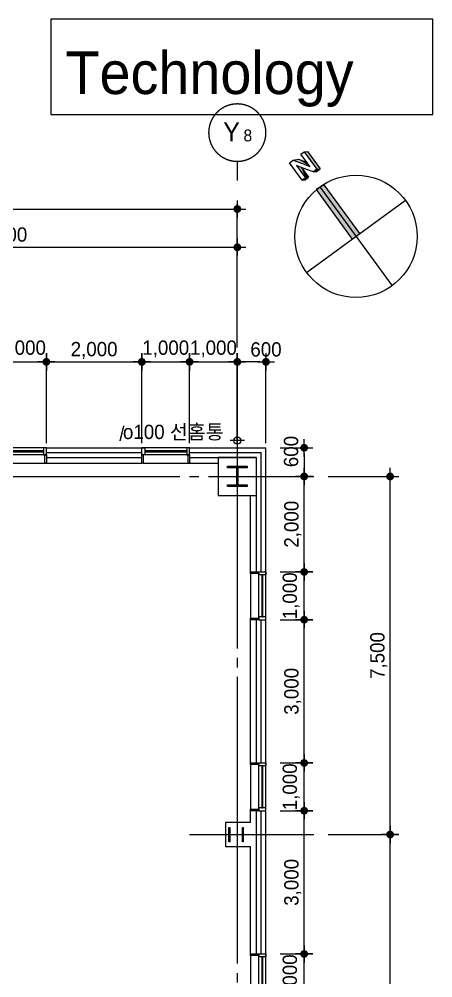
# Model space of a CAD drawing. Extents: x 14074245 to 14153635, y -1806033 to -1750552.
# Drawn here: x 14144970 to 14153635, y -1770629 to -1750552 of the extents above; entities that cross this region are included whole.
import ezdxf
from ezdxf.enums import TextEntityAlignment as Align

# ---------------------------------------------------------------- set-up
doc = ezdxf.new("R2010")
doc.units = 0
doc.header["$LTSCALE"] = 100
doc.header["$MEASUREMENT"] = 0
doc.header["$PDSIZE"] = -10
doc.linetypes.add('CEN', pattern=[66, 60, -2, 2, -2])
doc.layers.get('0').update_dxf_attribs({"linetype": 'CONTINUOUS'})
doc.layers.get('Defpoints').update_dxf_attribs({"linetype": 'CONTINUOUS'})
for name, color, linetype in [('0-내벽고정식', 7, 'CONTINUOUS'), ('8', 8, 'CONTINUOUS'), ('AXIS', 7, 'CEN'), ('CEN', 1, 'CEN'), ('COL', 2, 'CONTINUOUS'), ('col2', 3, 'CONTINUOUS'), ('DIM', 7, 'CONTINUOUS'), ('SY2', 7, 'CONTINUOUS'), ('TEXT1', 7, 'CONTINUOUS'), ('WALL-1', 7, 'CONTINUOUS'), ('WALL-UNKNOWN', 3, 'CONTINUOUS'), ('WID', 4, 'CONTINUOUS'), ('우수드레인', 8, 'CONTINUOUS')]:
    doc.layers.add(name, color=color, linetype=linetype)
doc.styles.add('HY울를도M', font='HYWULM.TTF')
doc.styles.add('굴림', font='H2HDRM.TTF')
doc.styles.add('돋음', font='Dotum.ttf', dxfattribs={"height": 3})
doc.dimstyles.new('DIM100', dxfattribs={"dimtxt": 300, "dimasz": 120, "dimexe": 1, "dimexo": 100, "dimgap": 60, "dimtad": 1, "dimdec": 4, "dimzin": 0, "dimdsep": 46, "dimlunit": 6, "dimtxsty": '굴림', "dimblk": 'DOTT', "dimcen": 0.09, "dimadec": 0, "dimazin": 0, "dimtfac": 1, "dimtdec": 4, "dimtofl": 0, "dimtmove": 2, "dimatfit": 2, "dimldrblk": 'DOTT', "dimfxl": 1, "dimtolj": 1, "dimtzin": 0, "dimarcsym": 0})
doc.dimstyles.new('DIM50', dxfattribs={"dimscale": 50, "dimtxt": 3, "dimasz": 1.2, "dimexe": 1, "dimexo": 1, "dimgap": 0.6, "dimtad": 1, "dimdec": 4, "dimzin": 0, "dimdsep": 46, "dimlunit": 6, "dimtxsty": '굴림', "dimblk": 'DOTT', "dimcen": 0.09, "dimadec": 0, "dimazin": 0, "dimtfac": 1, "dimtdec": 4, "dimtofl": 0, "dimtmove": 2, "dimatfit": 2, "dimldrblk": 'DOTT', "dimfxl": 1, "dimtolj": 1, "dimtzin": 0, "dimarcsym": 0})

# ---------------------------------------------------------------- blocks, each defined once
blk = doc.blocks.new('DOTT')
for p, q in [((-1.5, 0), (1.5, 0)), ((0, 1.5), (0, -1.5))]:
    blk.add_line(p, q)
at = {"color": 6, "const_width": 0.68}
blk.add_lwpolyline([(-0.34, 0, 1), (0.34, 0, 1)], format="xyb", close=True, dxfattribs=at)
blk = doc.blocks.new('*D22')
at = {"layer": 'Defpoints', "color": 0, "lineweight": -3}
for p in [(14149540, -1754529), (14089540, -1757729), (14149540, -1757729)]:
    blk.add_point(p, dxfattribs=at)
at = {"layer": 'DIM', "color": 7, "lineweight": -2}
for p, q in [((14089540, -1757429), (14089540, -1754429)), ((14149540, -1757429), (14149540, -1754429)), ((14089660, -1754529), (14149420, -1754529))]:
    blk.add_line(p, q, dxfattribs=at)
at = {"layer": 'DIM', "color": 7, "lineweight": -2, "xscale": 120, "yscale": 120, "zscale": 120, "rotation": 180}
blk.add_blockref('DOTT', (14089540, -1754529), dxfattribs=at)
at = {"layer": 'DIM', "color": 7, "lineweight": -2, "xscale": 120, "yscale": 120, "zscale": 120}
blk.add_blockref('DOTT', (14149540, -1754529), dxfattribs=at)
at = {"layer": 'DIM', "color": 3, "insert": (14119540, -1754290), "char_height": 300, "attachment_point": 5, "style": '굴림'}
blk.add_mtext('\\A1;60,000', dxfattribs=at)
blk = doc.blocks.new('*D26')
at = {"layer": 'Defpoints', "color": 0, "lineweight": -3}
for p in [(14149540, -1755329), (14139540, -1757729), (14149540, -1757729)]:
    blk.add_point(p, dxfattribs=at)
at = {"layer": 'DIM', "color": 7, "lineweight": -2}
for p, q in [((14139540, -1757429), (14139540, -1755229)), ((14149540, -1757429), (14149540, -1755229)), ((14139660, -1755329), (14149420, -1755329))]:
    blk.add_line(p, q, dxfattribs=at)
at = {"layer": 'DIM', "color": 7, "lineweight": -2, "xscale": 120, "yscale": 120, "zscale": 120, "rotation": 180}
blk.add_blockref('DOTT', (14139540, -1755329), dxfattribs=at)
at = {"layer": 'DIM', "color": 7, "lineweight": -2, "xscale": 120, "yscale": 120, "zscale": 120}
blk.add_blockref('DOTT', (14149540, -1755329), dxfattribs=at)
at = {"layer": 'DIM', "color": 3, "insert": (14144540, -1755090), "char_height": 300, "attachment_point": 5, "style": '굴림'}
blk.add_mtext('\\A1;10,000', dxfattribs=at)
blk = doc.blocks.new('*D36')
at = {"layer": 'Defpoints', "color": 0, "lineweight": -3}
for p in [(14151140, -1760129), (14152740, -1760129), (14151140, -1767629)]:
    blk.add_point(p, dxfattribs=at)
at = {"layer": 'DIM', "color": 7, "lineweight": -2}
for p, q in [((14151440, -1760129), (14152840, -1760129)), ((14152740, -1767509), (14152740, -1760249)), ((14151440, -1767629), (14152840, -1767629))]:
    blk.add_line(p, q, dxfattribs=at)
at = {"layer": 'DIM', "color": 7, "lineweight": -2, "xscale": 120, "yscale": 120, "zscale": 120}
for p, rotation in [((14152740, -1760129), 90), ((14152740, -1767629), 270)]:
    blk.add_blockref('DOTT', p, dxfattribs=dict(at, rotation=rotation))
at = {"layer": 'DIM', "color": 3, "insert": (14152501, -1763879), "char_height": 300, "attachment_point": 5, "rotation": 90, "style": '굴림'}
blk.add_mtext('\\A1;7,500', dxfattribs=at)
blk = doc.blocks.new('*D39')
at = {"layer": 'Defpoints', "color": 0, "lineweight": -3}
for p in [(14151140, -1767629), (14152740, -1767629), (14151140, -1775129)]:
    blk.add_point(p, dxfattribs=at)
at = {"layer": 'DIM', "color": 7, "lineweight": -2}
for p, q in [((14151440, -1767629), (14152840, -1767629)), ((14152740, -1775009), (14152740, -1767749)), ((14151440, -1775129), (14152840, -1775129))]:
    blk.add_line(p, q, dxfattribs=at)
at = {"layer": 'DIM', "color": 7, "lineweight": -2, "xscale": 120, "yscale": 120, "zscale": 120}
for p, rotation in [((14152740, -1767629), 90), ((14152740, -1775129), 270)]:
    blk.add_blockref('DOTT', p, dxfattribs=dict(at, rotation=rotation))
at = {"layer": 'DIM', "color": 3, "insert": (14152501, -1771379), "char_height": 300, "attachment_point": 5, "rotation": 90, "style": '굴림'}
blk.add_mtext('\\A1;7,500', dxfattribs=at)
blk = doc.blocks.new('aw-1000-325')
at = {"layer": 'WID', "color": 8}
for p, q in [((970, 325), (0, 325)), ((0, 150), (1000, 150)), ((0, 0), (1000, 0))]:
    blk.add_line(p, q, dxfattribs=at)
at = {"layer": 'WID'}
for points in [[(0, 325), (30, 325), (30, 150), (0, 150)], [(970, 325), (1000, 325), (1000, 150), (970, 150)], [(60, 150), (0, 150), (0, 0), (60, 0)], [(60, 63), (940, 63), (940, 87), (60, 87)], [(940, 150), (1000, 150), (1000, 0), (940, 0)]]:
    blk.add_lwpolyline(points, close=True, dxfattribs=at)
blk = doc.blocks.new('*D96')
at = {"layer": 'Defpoints', "color": 0, "lineweight": -3, "ltscale": 3}
for p in [(14145540, -1757729), (14144540, -1759529), (14145540, -1759529)]:
    blk.add_point(p, dxfattribs=at)
at = {"layer": 'DIM', "color": 7, "lineweight": -2, "ltscale": 3}
for p, q in [((14144540, -1759429), (14144540, -1757728)), ((14144660, -1757729), (14145420, -1757729)), ((14145540, -1759429), (14145540, -1757728))]:
    blk.add_line(p, q, dxfattribs=at)
at = {"layer": 'DIM', "color": 7, "lineweight": -2, "ltscale": 3, "xscale": 120, "yscale": 120, "zscale": 120, "rotation": 180}
blk.add_blockref('DOTT', (14144540, -1757729), dxfattribs=at)
at = {"layer": 'DIM', "color": 7, "lineweight": -2, "ltscale": 3, "xscale": 120, "yscale": 120, "zscale": 120}
blk.add_blockref('DOTT', (14145540, -1757729), dxfattribs=at)
at = {"layer": 'DIM', "color": 3, "ltscale": 3, "insert": (14145040, -1757459), "char_height": 300, "attachment_point": 5, "style": '굴림'}
blk.add_mtext('\\A1;1,000', dxfattribs=at)
blk = doc.blocks.new('*D97')
at = {"layer": 'Defpoints', "color": 0, "lineweight": -3, "ltscale": 3}
for p in [(14147540, -1757729), (14145540, -1759529), (14147540, -1759529)]:
    blk.add_point(p, dxfattribs=at)
at = {"layer": 'DIM', "color": 7, "lineweight": -2, "ltscale": 3}
for p, q in [((14145540, -1759429), (14145540, -1757728)), ((14145660, -1757729), (14147420, -1757729)), ((14147540, -1759429), (14147540, -1757728))]:
    blk.add_line(p, q, dxfattribs=at)
at = {"layer": 'DIM', "color": 7, "lineweight": -2, "ltscale": 3, "xscale": 120, "yscale": 120, "zscale": 120, "rotation": 180}
blk.add_blockref('DOTT', (14145540, -1757729), dxfattribs=at)
at = {"layer": 'DIM', "color": 7, "lineweight": -2, "ltscale": 3, "xscale": 120, "yscale": 120, "zscale": 120}
blk.add_blockref('DOTT', (14147540, -1757729), dxfattribs=at)
at = {"layer": 'DIM', "color": 3, "ltscale": 3, "insert": (14146540, -1757490), "char_height": 300, "attachment_point": 5, "style": '굴림'}
blk.add_mtext('\\A1;2,000', dxfattribs=at)
blk = doc.blocks.new('*D99')
at = {"layer": 'Defpoints', "color": 0, "lineweight": -3, "ltscale": 3}
for p in [(14148540, -1757729), (14147540, -1759529), (14148540, -1759529)]:
    blk.add_point(p, dxfattribs=at)
at = {"layer": 'DIM', "color": 7, "lineweight": -2, "ltscale": 3}
for p, q in [((14147540, -1759429), (14147540, -1757728)), ((14147660, -1757729), (14148420, -1757729)), ((14148540, -1759429), (14148540, -1757728))]:
    blk.add_line(p, q, dxfattribs=at)
at = {"layer": 'DIM', "color": 7, "lineweight": -2, "ltscale": 3, "xscale": 120, "yscale": 120, "zscale": 120, "rotation": 180}
blk.add_blockref('DOTT', (14147540, -1757729), dxfattribs=at)
at = {"layer": 'DIM', "color": 7, "lineweight": -2, "ltscale": 3, "xscale": 120, "yscale": 120, "zscale": 120}
blk.add_blockref('DOTT', (14148540, -1757729), dxfattribs=at)
at = {"layer": 'DIM', "color": 3, "ltscale": 3, "insert": (14148040, -1757459), "char_height": 300, "attachment_point": 5, "style": '굴림'}
blk.add_mtext('\\A1;1,000', dxfattribs=at)
blk = doc.blocks.new('*D101')
at = {"layer": 'Defpoints', "color": 0, "lineweight": -3, "ltscale": 3}
for p in [(14149540, -1757729), (14148540, -1759529), (14149540, -1759529)]:
    blk.add_point(p, dxfattribs=at)
at = {"layer": 'DIM', "color": 7, "lineweight": -2, "ltscale": 3}
for p, q in [((14148540, -1759429), (14148540, -1757728)), ((14148660, -1757729), (14149420, -1757729)), ((14149540, -1759429), (14149540, -1757728))]:
    blk.add_line(p, q, dxfattribs=at)
at = {"layer": 'DIM', "color": 7, "lineweight": -2, "ltscale": 3, "xscale": 120, "yscale": 120, "zscale": 120, "rotation": 180}
blk.add_blockref('DOTT', (14148540, -1757729), dxfattribs=at)
at = {"layer": 'DIM', "color": 7, "lineweight": -2, "ltscale": 3, "xscale": 120, "yscale": 120, "zscale": 120}
blk.add_blockref('DOTT', (14149540, -1757729), dxfattribs=at)
at = {"layer": 'DIM', "color": 3, "ltscale": 3, "insert": (14149040, -1757459), "char_height": 300, "attachment_point": 5, "style": '굴림'}
blk.add_mtext('\\A1;1,000', dxfattribs=at)
blk = doc.blocks.new('*D102')
at = {"layer": 'Defpoints', "color": 0, "lineweight": -3, "ltscale": 3}
for p in [(14149540, -1757729), (14149540, -1759529), (14150140, -1759529)]:
    blk.add_point(p, dxfattribs=at)
at = {"layer": 'DIM', "color": 7, "lineweight": -2, "ltscale": 3}
for p, q in [((14149540, -1759429), (14149540, -1757728)), ((14150020, -1757729), (14149660, -1757729)), ((14150140, -1759429), (14150140, -1757728))]:
    blk.add_line(p, q, dxfattribs=at)
at = {"layer": 'DIM', "color": 7, "lineweight": -2, "ltscale": 3, "xscale": 120, "yscale": 120, "zscale": 120, "rotation": 180}
blk.add_blockref('DOTT', (14149540, -1757729), dxfattribs=at)
at = {"layer": 'DIM', "color": 7, "lineweight": -2, "ltscale": 3, "xscale": 120, "yscale": 120, "zscale": 120}
blk.add_blockref('DOTT', (14150140, -1757729), dxfattribs=at)
at = {"layer": 'DIM', "color": 3, "ltscale": 3, "insert": (14150140, -1757470), "char_height": 300, "attachment_point": 5, "style": '굴림'}
blk.add_mtext('\\A1;600', dxfattribs=at)
blk = doc.blocks.new('*D118')
at = {"layer": 'Defpoints', "color": 0, "lineweight": -3}
for p in [(14150140, -1759529), (14150140, -1760129), (14150940, -1760129)]:
    blk.add_point(p, dxfattribs=at)
at = {"layer": 'DIM', "color": 7, "lineweight": -2}
for p, q in [((14150440, -1759529), (14151040, -1759529)), ((14150940, -1759649), (14150940, -1760009)), ((14150440, -1760129), (14151040, -1760129))]:
    blk.add_line(p, q, dxfattribs=at)
at = {"layer": 'DIM', "color": 7, "lineweight": -2, "xscale": 120, "yscale": 120, "zscale": 120}
for p, rotation in [((14150940, -1759529), 90), ((14150940, -1760129), 270)]:
    blk.add_blockref('DOTT', p, dxfattribs=dict(at, rotation=rotation))
at = {"layer": 'DIM', "color": 3, "insert": (14150667, -1759607), "char_height": 300, "attachment_point": 5, "rotation": 90, "style": '굴림'}
blk.add_mtext('\\A1;600', dxfattribs=at)
blk = doc.blocks.new('*D119')
at = {"layer": 'Defpoints', "color": 0, "lineweight": -3}
for p in [(14150140, -1762129), (14150940, -1762129), (14150140, -1763129)]:
    blk.add_point(p, dxfattribs=at)
at = {"layer": 'DIM', "color": 7, "lineweight": -2}
for p, q in [((14150440, -1762129), (14151040, -1762129)), ((14150940, -1763009), (14150940, -1762249)), ((14150440, -1763129), (14151040, -1763129))]:
    blk.add_line(p, q, dxfattribs=at)
at = {"layer": 'DIM', "color": 7, "lineweight": -2, "xscale": 120, "yscale": 120, "zscale": 120}
for p, rotation in [((14150940, -1762129), 90), ((14150940, -1763129), 270)]:
    blk.add_blockref('DOTT', p, dxfattribs=dict(at, rotation=rotation))
at = {"layer": 'DIM', "color": 3, "insert": (14150667, -1762629), "char_height": 300, "attachment_point": 5, "rotation": 90, "style": '굴림'}
blk.add_mtext('\\A1;1,000', dxfattribs=at)
blk = doc.blocks.new('*D120')
at = {"layer": 'Defpoints', "color": 0, "lineweight": -3}
for p in [(14150140, -1763129), (14150940, -1763129), (14150140, -1766129)]:
    blk.add_point(p, dxfattribs=at)
at = {"layer": 'DIM', "color": 7, "lineweight": -2}
for p, q in [((14150440, -1763129), (14151040, -1763129)), ((14150940, -1766009), (14150940, -1763249)), ((14150440, -1766129), (14151040, -1766129))]:
    blk.add_line(p, q, dxfattribs=at)
at = {"layer": 'DIM', "color": 7, "lineweight": -2, "xscale": 120, "yscale": 120, "zscale": 120}
for p, rotation in [((14150940, -1763129), 90), ((14150940, -1766129), 270)]:
    blk.add_blockref('DOTT', p, dxfattribs=dict(at, rotation=rotation))
at = {"layer": 'DIM', "color": 3, "insert": (14150700, -1764629), "char_height": 300, "attachment_point": 5, "rotation": 90, "style": '굴림'}
blk.add_mtext('\\A1;3,000', dxfattribs=at)
blk = doc.blocks.new('*D121')
at = {"layer": 'Defpoints', "color": 0, "lineweight": -3}
for p in [(14150140, -1766129), (14150940, -1766129), (14150140, -1767129)]:
    blk.add_point(p, dxfattribs=at)
at = {"layer": 'DIM', "color": 7, "lineweight": -2}
for p, q in [((14150440, -1766129), (14151040, -1766129)), ((14150940, -1767009), (14150940, -1766249)), ((14150440, -1767129), (14151040, -1767129))]:
    blk.add_line(p, q, dxfattribs=at)
at = {"layer": 'DIM', "color": 7, "lineweight": -2, "xscale": 120, "yscale": 120, "zscale": 120}
for p, rotation in [((14150940, -1766129), 90), ((14150940, -1767129), 270)]:
    blk.add_blockref('DOTT', p, dxfattribs=dict(at, rotation=rotation))
at = {"layer": 'DIM', "color": 3, "insert": (14150667, -1766629), "char_height": 300, "attachment_point": 5, "rotation": 90, "style": '굴림'}
blk.add_mtext('\\A1;1,000', dxfattribs=at)
blk = doc.blocks.new('*D122')
at = {"layer": 'Defpoints', "color": 0, "lineweight": -3}
for p in [(14150140, -1767129), (14150940, -1767129), (14150140, -1770129)]:
    blk.add_point(p, dxfattribs=at)
at = {"layer": 'DIM', "color": 7, "lineweight": -2}
for p, q in [((14150440, -1767129), (14151040, -1767129)), ((14150940, -1770009), (14150940, -1767249)), ((14150440, -1770129), (14151040, -1770129))]:
    blk.add_line(p, q, dxfattribs=at)
at = {"layer": 'DIM', "color": 7, "lineweight": -2, "xscale": 120, "yscale": 120, "zscale": 120}
for p, rotation in [((14150940, -1767129), 90), ((14150940, -1770129), 270)]:
    blk.add_blockref('DOTT', p, dxfattribs=dict(at, rotation=rotation))
at = {"layer": 'DIM', "color": 3, "insert": (14150700, -1768629), "char_height": 300, "attachment_point": 5, "rotation": 90, "style": '굴림'}
blk.add_mtext('\\A1;3,000', dxfattribs=at)
blk = doc.blocks.new('*D123')
at = {"layer": 'Defpoints', "color": 0, "lineweight": -3}
for p in [(14150140, -1770129), (14150940, -1770129), (14150140, -1771129)]:
    blk.add_point(p, dxfattribs=at)
at = {"layer": 'DIM', "color": 7, "lineweight": -2}
for p, q in [((14150440, -1770129), (14151040, -1770129)), ((14150940, -1771009), (14150940, -1770249)), ((14150440, -1771129), (14151040, -1771129))]:
    blk.add_line(p, q, dxfattribs=at)
at = {"layer": 'DIM', "color": 7, "lineweight": -2, "xscale": 120, "yscale": 120, "zscale": 120}
for p, rotation in [((14150940, -1770129), 90), ((14150940, -1771129), 270)]:
    blk.add_blockref('DOTT', p, dxfattribs=dict(at, rotation=rotation))
at = {"layer": 'DIM', "color": 3, "insert": (14150667, -1770629), "char_height": 300, "attachment_point": 5, "rotation": 90, "style": '굴림'}
blk.add_mtext('\\A1;1,000', dxfattribs=at)
blk = doc.blocks.new('*D136')
at = {"layer": 'Defpoints', "color": 0, "lineweight": -3}
for p in [(14150140, -1760129), (14150940, -1760129), (14150140, -1762129)]:
    blk.add_point(p, dxfattribs=at)
at = {"layer": 'DIM', "color": 7, "lineweight": -2}
for p, q in [((14150440, -1760129), (14151040, -1760129)), ((14150940, -1762009), (14150940, -1760249)), ((14150440, -1762129), (14151040, -1762129))]:
    blk.add_line(p, q, dxfattribs=at)
at = {"layer": 'DIM', "color": 7, "lineweight": -2, "xscale": 120, "yscale": 120, "zscale": 120}
for p, rotation in [((14150940, -1760129), 90), ((14150940, -1762129), 270)]:
    blk.add_blockref('DOTT', p, dxfattribs=dict(at, rotation=rotation))
at = {"layer": 'DIM', "color": 3, "insert": (14150700, -1761129), "char_height": 300, "attachment_point": 5, "rotation": 90, "style": '굴림'}
blk.add_mtext('\\A1;2,000', dxfattribs=at)
blk = doc.blocks.new('방위-1')
at = {"layer": 'SY2'}
blk.add_hatch(color=256, dxfattribs=at).paths.add_polyline_path([(1079, 670), (978, 834), (-57, 78), (57, -78)])
for p, q in [((1177, 1129), (1358, 1261)), ((1177, 1129), (1358, 1261)), ((1483, 1247), (1355, 1153)), ((1483, 1247), (1355, 1153)), ((1358, 1261), (1541, 1395)), ((1358, 1261), (1541, 1395)), ((1417, 1069), (1483, 1247)), ((1417, 1069), (1483, 1247)), ((1597, 1318), (1530, 1142)), ((1597, 1318), (1530, 1142)), ((1541, 1395), (1597, 1318)), ((1541, 1395), (1597, 1318)), ((1597, 1318), (1613, 1204)), ((1597, 1318), (1613, 1204)), ((-756, 1034), (756, -1034)), ((1228, 1060), (1177, 1129)), ((1177, 1129), (1186, 1064)), ((1228, 1060), (1177, 1129)), ((1177, 1129), (1186, 1064)), ((1186, 1064), (1236, 995)), ((1186, 1064), (1236, 995)), ((1355, 1153), (1228, 1060)), ((1355, 1153), (1228, 1060)), ((1228, 1060), (1236, 995)), ((1228, 1060), (1236, 995)), ((1447, 1149), (1236, 995)), ((1447, 1149), (1236, 995)), ((1350, 893), (1417, 1069)), ((1350, 893), (1417, 1069)), ((1777, 1019), (1413, 753)), ((1777, 1019), (1413, 753)), ((1530, 1142), (1462, 966)), ((1530, 1142), (1462, 966)), ((1462, 966), (1590, 1059)), ((1462, 966), (1590, 1059)), ((1613, 1204), (1544, 1026)), ((1613, 1204), (1544, 1026)), ((1768, 1084), (1588, 952)), ((1768, 1084), (1588, 952)), ((1590, 1059), (1718, 1153)), ((1590, 1059), (1718, 1153)), ((1718, 1153), (1768, 1084)), ((1718, 1153), (1768, 1084)), ((1768, 1084), (1777, 1019)), ((1768, 1084), (1777, 1019)), ((1405, 818), (1350, 893)), ((1350, 893), (1359, 828)), ((1405, 818), (1350, 893)), ((1350, 893), (1359, 828)), ((1359, 828), (1413, 753)), ((1359, 828), (1413, 753)), ((1588, 952), (1405, 818)), ((1588, 952), (1405, 818)), ((1405, 818), (1413, 753)), ((1405, 818), (1413, 753)), ((1034, 756), (-1034, -756))]:
    blk.add_line(p, q, dxfattribs=at)
blk.add_lwpolyline([(-57, 78), (57, -78), (1079, 670), (978, 834)], close=True, dxfattribs=at)
blk.add_circle((0, 0), 1281, dxfattribs=at)
for points in [[(1483, 1247), (1447, 1149), (1228, 1060)], [(1483, 1247), (1447, 1149), (1228, 1060)], [(1597, 1318), (1613, 1204), (1462, 966)], [(1597, 1318), (1613, 1204), (1462, 966)], [(1177, 1129), (1228, 1060), (1186, 1064)], [(1177, 1129), (1228, 1060), (1186, 1064)], [(1186, 1064), (1236, 995), (1228, 1060)], [(1186, 1064), (1236, 995), (1228, 1060)], [(1447, 1149), (1228, 1060), (1236, 995)], [(1447, 1149), (1228, 1060), (1236, 995)], [(1413, 753), (1405, 818), (1768, 1084)], [(1413, 753), (1405, 818), (1768, 1084)], [(1768, 1084), (1777, 1019), (1413, 753)], [(1768, 1084), (1777, 1019), (1413, 753)], [(1613, 1204), (1544, 1026), (1462, 966)], [(1613, 1204), (1544, 1026), (1462, 966)], [(1350, 893), (1405, 818), (1359, 828)], [(1350, 893), (1405, 818), (1359, 828)], [(1405, 818), (1413, 753), (1359, 828)], [(1405, 818), (1413, 753), (1359, 828)]]:
    blk.add_solid(points, dxfattribs=at)
blk = doc.blocks.new('BOMBOM_S')
at = {"color": 7}
blk.add_line((0, 0.4), (0, 0), dxfattribs=at)
blk.add_lwpolyline([(-0.6, 1, 1), (0.6, 1, 1), (-0.6, 1, 1)], format="xyb", dxfattribs=at)
at = {"color": 1, "style": '돋음'}
for tag, p, height in [('X', (-0.295, 0.816), 0.4), ('N', (0.129, 0.816), 0.25)]:
    blk.add_attdef(tag, p, '', height=height, dxfattribs=at)

msp = doc.modelspace()

# ---------------------------------------------------------------- linework, layer by layer
at = {"layer": '0-내벽고정식'}
for p, q in [((14145539.53432, -1759853.57588), (14147539.53432, -1759853.57588)), ((14148539.53432, -1759853.57588), (14149139.53432, -1759853.57588)), ((14149814.53432, -1762128.57588), (14149814.53432, -1760528.57588)), ((14149814.53432, -1766128.57588), (14149814.53432, -1763128.57588)), ((14149814.53432, -1767378.57588), (14149814.53432, -1767128.57588)), ((14149814.53432, -1770128.57588), (14149814.53432, -1767878.57588))]:
    msp.add_line(p, q, dxfattribs=at)
msp.add_lwpolyline([(14149814.53432, -1767378.57588), (14149289.53432, -1767378.57588), (14149289.53432, -1767878.57588), (14149814.53432, -1767878.57588)], dxfattribs=at)
at = {"layer": '8', "ltscale": 3}
msp.add_lwpolyline([(14145634.95656, -1752546.6152), (14153634.95655, -1752546.6152), (14153634.95655, -1750552.37395), (14145634.95656, -1750552.37395)], close=True, dxfattribs=at)
at = {"layer": 'CEN', "linetype": 'CEN'}
for p, q in [((14149539.53432, -1757728.57588), (14149539.53432, -1797628.57588)), ((14076336.53432, -1760128.57588), (14151139.53432, -1760128.57588)), ((14148539.53432, -1767628.57588), (14151139.53432, -1767628.57588))]:
    msp.add_line(p, q, dxfattribs=at)
at = {"layer": 'COL'}
msp.add_lwpolyline([(14149939.53432, -1760528.57588), (14149939.53432, -1759728.57588), (14149139.53432, -1759728.57588), (14149139.53432, -1760528.57588)], close=True, dxfattribs=at)
at = {"layer": 'col2'}
for points in [[(14149336.03432, -1760342.57588), (14149336.03432, -1760307.57588), (14149529.53432, -1760307.57588), (14149529.53432, -1759949.57588), (14149336.03432, -1759949.57588), (14149336.03432, -1759914.57588), (14149743.03432, -1759914.57588), (14149743.03432, -1759949.57588), (14149549.53432, -1759949.57588), (14149549.53432, -1760307.57588), (14149743.03432, -1760307.57588), (14149743.03432, -1760342.57588)], [(14149364.53432, -1767478.57588), (14149379.53432, -1767478.57588), (14149379.53432, -1767623.57588), (14149649.53432, -1767623.57588), (14149649.53432, -1767478.57588), (14149664.53432, -1767478.57588), (14149664.53432, -1767778.57588), (14149649.53432, -1767778.57588), (14149649.53432, -1767633.57588), (14149379.53432, -1767633.57588), (14149379.53432, -1767778.57588), (14149364.53432, -1767778.57588)]]:
    msp.add_lwpolyline(points, close=True, dxfattribs=at)
at = {"layer": 'WALL-1', "color": 4}
for p, q in [((14150039.53432, -1762128.57588), (14150039.53432, -1759628.57588)), ((14150139.53432, -1762128.57588), (14150139.53432, -1759528.57588)), ((14149939.53432, -1762128.57588), (14149939.53432, -1759728.57588)), ((14149939.53432, -1766128.57588), (14149939.53432, -1763128.57588)), ((14150039.53432, -1766128.57588), (14150039.53432, -1763128.57588)), ((14150139.53432, -1766128.57588), (14150139.53432, -1763128.57588)), ((14149939.53432, -1770128.57588), (14149939.53432, -1767128.57588)), ((14150039.53432, -1770128.57588), (14150039.53432, -1767128.57588)), ((14150139.53432, -1770128.57588), (14150139.53432, -1767128.57588))]:
    msp.add_line(p, q, dxfattribs=at)
at = {"layer": 'WALL-UNKNOWN', "color": 4}
for p, q in [((14145539.53432, -1759528.57588), (14147539.53432, -1759528.57588)), ((14145539.53432, -1759628.57588), (14147539.53432, -1759628.57588)), ((14148539.53432, -1759528.57588), (14150139.53432, -1759528.57588)), ((14148539.53432, -1759628.57588), (14150039.53432, -1759628.57588)), ((14145539.53432, -1759728.57588), (14147539.53432, -1759728.57588)), ((14148539.53432, -1759728.57588), (14149939.53432, -1759728.57588))]:
    msp.add_line(p, q, dxfattribs=at)
at = {"layer": '우수드레인', "color": 1, "ltscale": 2}
for p, q in [((14149539.53432, -1759228.3188), (14149539.53432, -1759528.3188)), ((14149689.53432, -1759378.3188), (14149389.53432, -1759378.3188)), ((14149639.53432, -1759378.3188), (14149439.53432, -1759378.3188)), ((14149539.53432, -1759278.3188), (14149539.53432, -1759478.3188))]:
    msp.add_line(p, q, dxfattribs=at)
at = {"layer": '우수드레인', "color": 7, "ltscale": 2}
msp.add_circle((14149539.53432, -1759378.3188), 75, dxfattribs=at)

# ---------------------------------------------------------------- block references
at = {"layer": 'AXIS', "xscale": 1000, "yscale": 1000, "zscale": 1000}
msp.add_blockref('BOMBOM_S', (14149539.53432, -1753928.57588), dxfattribs=at).add_auto_attribs({'X': 'Y', 'N': '8'})
at = {"layer": 'SY2', "rotation": 90}
msp.add_blockref('방위-1', (14152025.89024, -1755100.42929), dxfattribs=at)
at = {"layer": 'WID'}
for p, rotation in [((14145539.53432, -1759528.57588), 180), ((14148539.53432, -1759528.57588), 180), ((14150139.53432, -1763128.57588), 90), ((14150139.53432, -1767128.57588), 90), ((14150139.53432, -1771128.57588), 90)]:
    msp.add_blockref('aw-1000-325', p, dxfattribs=dict(at, rotation=rotation))

# ---------------------------------------------------------------- texts
at = {"layer": 'TEXT1', "ltscale": 0.85, "style": 'HY울를도M'}
msp.add_text('Technology', height=892.41075, dxfattribs=at).set_placement((14145940.20175, -1752120.93997))
at = {"layer": 'TEXT1', "style": 'HY울를도M'}
for s, p in [('/', (14147121.94278, -1759226.14039)), ('o100 선홈통', (14148199.94278, -1759189.14039))]:
    msp.add_text(s, height=300, dxfattribs=at).set_placement(p, align=Align.MIDDLE)

# ---------------------------------------------------------------- dimensions: what is measured, and where the dimension line sits
at = {"layer": 'DIM'}
for base, p1, p2, picture, middle in [((14149539.5343161393, -1754528.575879273), (14089539.5343161393, -1757728.575879273), (14149539.5343161393, -1757728.575879273), '*D22', (14119539.5343161393, -1754289.5376548581)), ((14149539.53432, -1755328.57588), (14139539.53432, -1757728.57588), (14149539.53432, -1757728.57588), '*D26', (14144539.53432, -1755089.90757))]:
    dim = msp.add_linear_dim(base=base, p1=p1, p2=p2, dimstyle='DIM50', override={"dimscale": 100, "dimexo": 3}, dxfattribs=at)
    dim.commit()
    dim.dimension.update_dxf_attribs({"geometry": picture, "text_midpoint": middle})
at = {"layer": 'DIM', "ltscale": 3}
for base, p1, p2, picture, middle in [((14145539.53432, -1757728.57588), (14144539.53432, -1759528.57588), (14145539.53432, -1759528.57588), '*D96', (14145039.53432, -1757458.90757)), ((14148539.53432, -1757728.57588), (14147539.53432, -1759528.57588), (14148539.53432, -1759528.57588), '*D99', (14148039.53432, -1757458.90757)), ((14149539.53432, -1757728.57588), (14148539.53432, -1759528.57588), (14149539.53432, -1759528.57588), '*D101', (14149039.53432, -1757458.90757)), ((14147539.53432, -1757728.57588), (14145539.53432, -1759528.57588), (14147539.53432, -1759528.57588), '*D97', (14146539.53432, -1757489.53765))]:
    dim = msp.add_linear_dim(base=base, p1=p1, p2=p2, dimstyle='DIM100', dxfattribs=at)
    dim.commit()
    dim.dimension.update_dxf_attribs({"geometry": picture, "text_midpoint": middle})
dim = msp.add_linear_dim(base=(14149539.53432, -1757728.57588), p1=(14150139.53432, -1759528.57588), p2=(14149539.53432, -1759528.57588), angle=180, dimstyle='DIM100', dxfattribs=at)
dim.commit()
dim.dimension.update_dxf_attribs({"geometry": '*D102', "text_midpoint": (14150139.53432, -1757470.18994), "dimtype": 128})
at = {"layer": 'DIM'}
for base, p1, p2, angle, picture, middle in [((14150939.53432, -1760128.57588), (14150139.53432, -1759528.57588), (14150139.53432, -1760128.57588), 90, '*D118', (14150666.61212, -1759607.25638)), ((14150939.53432, -1762128.57588), (14150139.53432, -1763128.57588), (14150139.53432, -1762128.57588), 270, '*D119', (14150666.61212, -1762628.57588)), ((14150939.53432, -1766128.57588), (14150139.53432, -1767128.57588), (14150139.53432, -1766128.57588), 270, '*D121', (14150666.61212, -1766628.57588)), ((14150939.53432, -1770128.57588), (14150139.53432, -1771128.57588), (14150139.53432, -1770128.57588), 270, '*D123', (14150666.61212, -1770628.57588))]:
    dim = msp.add_linear_dim(base=base, p1=p1, p2=p2, angle=angle, dimstyle='DIM50', override={"dimscale": 100, "dimexo": 3}, dxfattribs=at)
    dim.commit()
    dim.dimension.update_dxf_attribs({"geometry": picture, "text_midpoint": middle, "dimtype": 128})
for base, p1, p2, angle, picture, middle in [((14150939.53432, -1760128.57588), (14150139.53432, -1762128.57588), (14150139.53432, -1760128.57588), 270, '*D136', (14150700.49609, -1761128.57588)), ((14152739.53432, -1760128.57588), (14151139.53432, -1767628.57588), (14151139.53432, -1760128.57588), 90, '*D36', (14152500.86601, -1763878.57588)), ((14150939.53432, -1763128.57588), (14150139.53432, -1766128.57588), (14150139.53432, -1763128.57588), 270, '*D120', (14150700.49609, -1764628.57588)), ((14150939.53432, -1767128.57588), (14150139.53432, -1770128.57588), (14150139.53432, -1767128.57588), 270, '*D122', (14150700.49609, -1768628.57588)), ((14152739.53432, -1767628.57588), (14151139.53432, -1775128.57588), (14151139.53432, -1767628.57588), 90, '*D39', (14152500.86601, -1771378.57588))]:
    dim = msp.add_linear_dim(base=base, p1=p1, p2=p2, angle=angle, dimstyle='DIM50', override={"dimscale": 100, "dimexo": 3}, dxfattribs=at)
    dim.commit()
    dim.dimension.update_dxf_attribs({"geometry": picture, "text_midpoint": middle})

doc.saveas('drawing.dxf')
